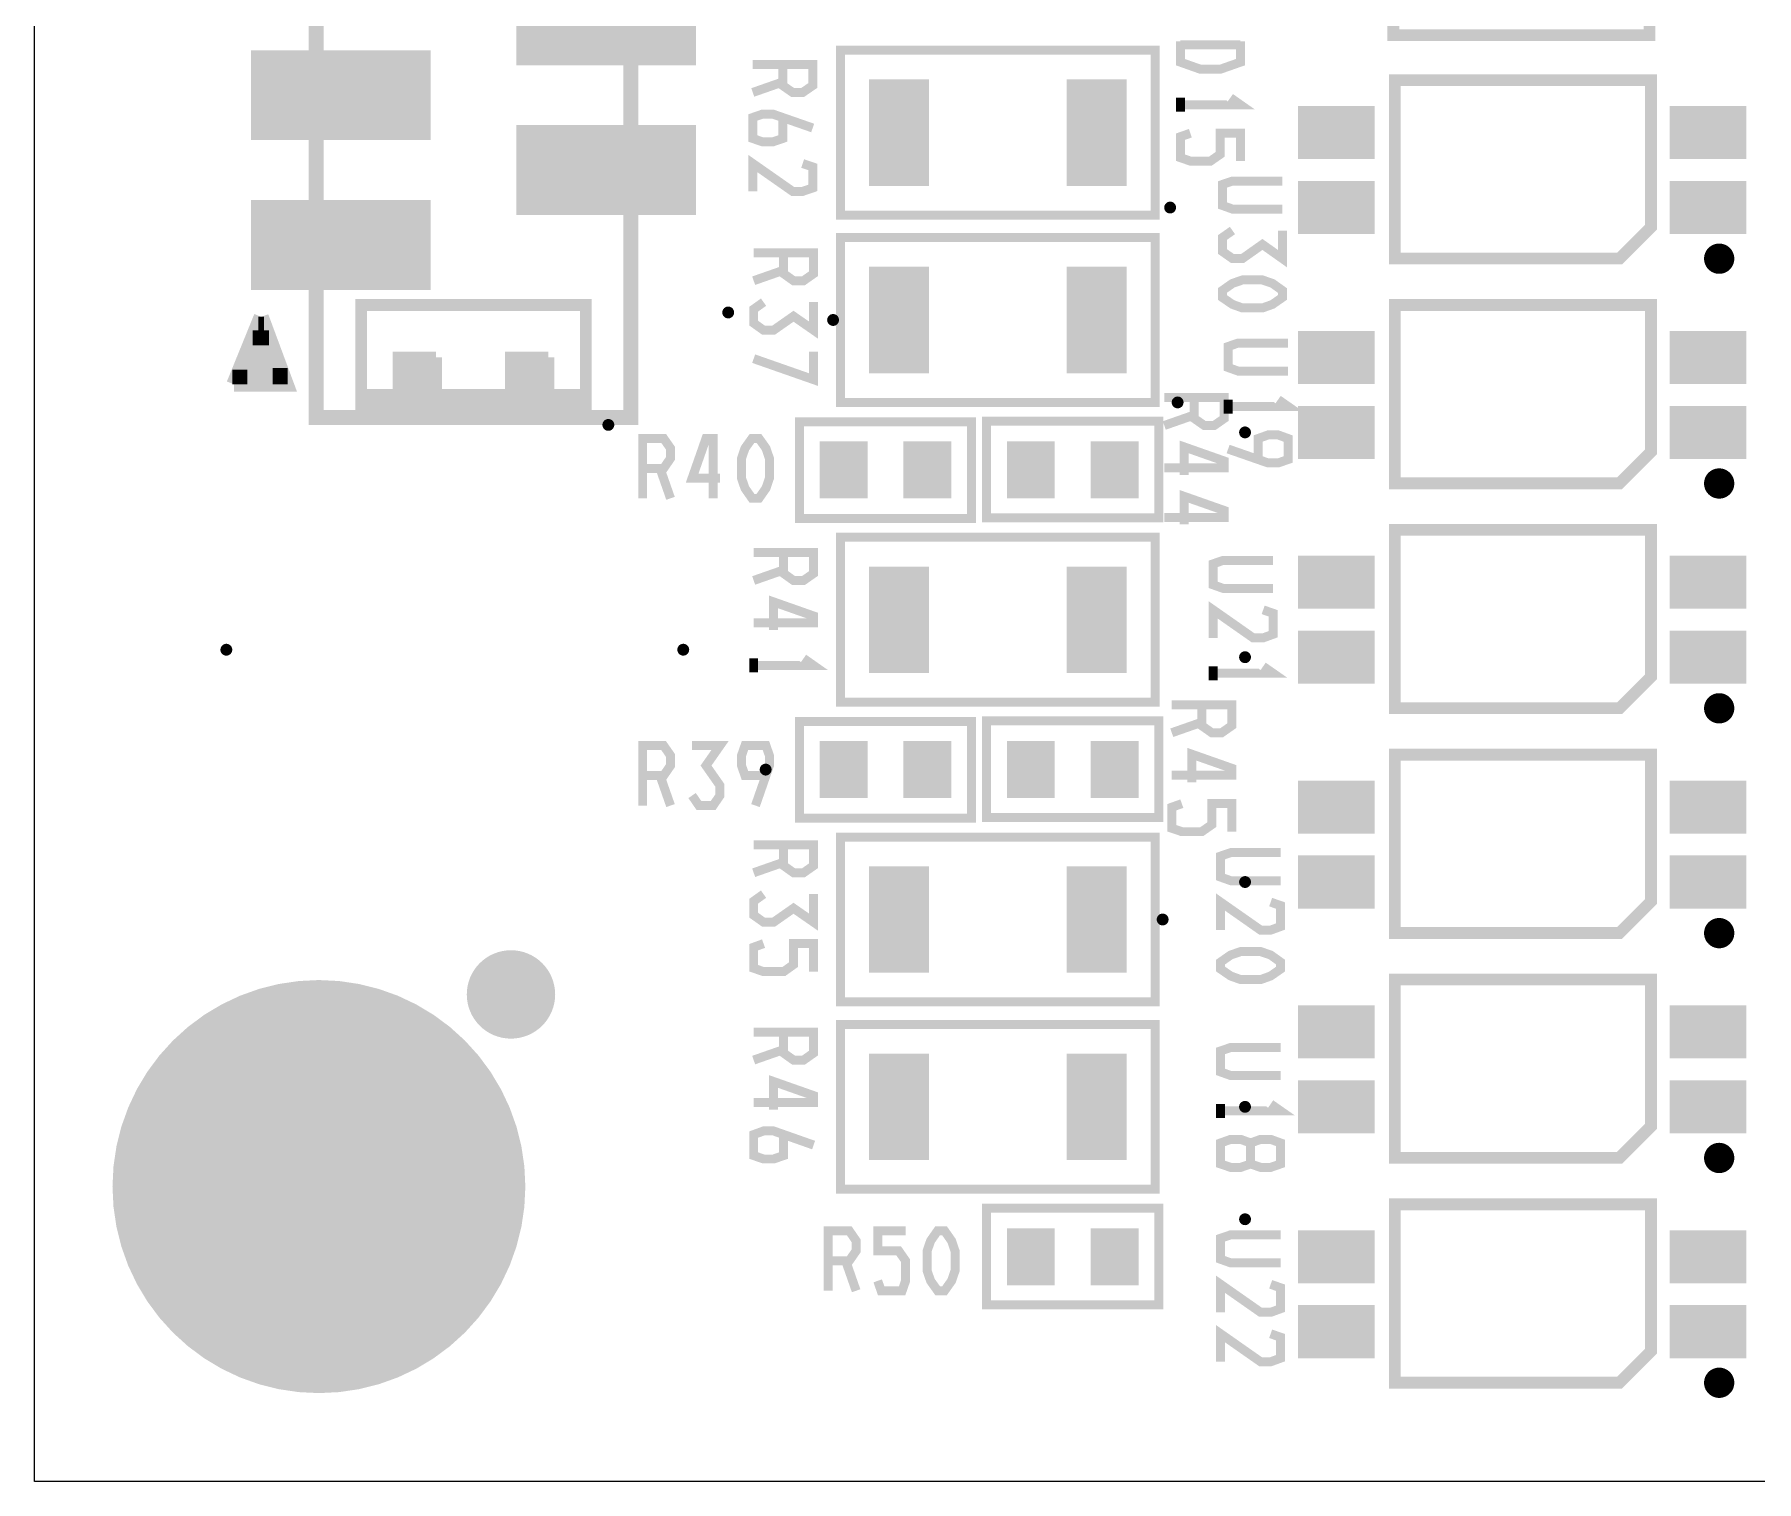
# Model space of a CAD drawing. Extents: x 0 to 115, y 0 to 65.
# Drawn here: x 0.18 to 29.37, y 0 to 24.52 of the extents above; entities that cross this region are included whole.
import ezdxf

# ---------------------------------------------------------------- set-up
doc = ezdxf.new("R2010")
doc.units = 0
doc.header["$MEASUREMENT"] = 0
doc.layers.get('0').update_dxf_attribs({"linetype": 'CONTINUOUS'})
for name, color, linetype in [('22-305-0_DRD', 7, 'CONTINUOUS'), ('22-305-0_SMT', 254, 'CONTINUOUS'), ('22-305-0_SST', 1, 'CONTINUOUS'), ('THRUHOLE_TAP', 12, 'CONTINUOUS')]:
    doc.layers.add(name, color=color, linetype=linetype)

# ---------------------------------------------------------------- blocks, each defined once
blk = doc.blocks.new('RECTANGLE_2')
blk.add_solid([(0.4064, 0.4826), (0.4064, -0.4826), (-0.4064, 0.4826), (-0.4064, -0.4826)])
blk = doc.blocks.new('ROUND_8')
at = {"const_width": 3.50012}
blk.add_lwpolyline([(-1.75006, 0, 1), (1.75006, 0, 1)], format="xyb", close=True, dxfattribs=at)
blk = doc.blocks.new('RECTANGLE_10')
blk.add_solid([(1.524, 0.762), (1.524, -0.762), (-1.524, 0.762), (-1.524, -0.762)])
blk = doc.blocks.new('RECTANGLE_28')
blk.add_solid([(0.508, 0.9017), (0.508, -0.9017), (-0.508, 0.9017), (-0.508, -0.9017)])
blk = doc.blocks.new('RECTANGLE_31')
blk.add_solid([(0.65024, 0.44958), (0.65024, -0.44958), (-0.65024, 0.44958), (-0.65024, -0.44958)])
blk = doc.blocks.new('ROUND_49')
at = {"const_width": 0.7493}
blk.add_lwpolyline([(-0.37465, 0, 1), (0.37465, 0, 1)], format="xyb", close=True, dxfattribs=at)
blk = doc.blocks.new('ROUND_53')
at = {"const_width": 0.10033}
blk.add_lwpolyline([(-0.050164, 0, 1), (0.050164, 0, 1)], format="xyb", close=True, dxfattribs=at)
blk = doc.blocks.new('ROUND_23')
at = {"const_width": 1.75006}
blk.add_lwpolyline([(-0.87503, 0, 1), (0.87503, 0, 1)], format="xyb", close=True, dxfattribs=at)

msp = doc.modelspace()

# ---------------------------------------------------------------- linework, layer by layer
at = {"layer": '22-305-0_DRD'}
for p, q in [((0.17526, 0), (0.17526, 64.99352)), ((3.175, 0), (0.17526, 0)), ((115.16614, 0), (3.175, 0))]:
    msp.add_line(p, q, dxfattribs=at)
at = {"layer": '22-305-0_SST'}
for points, const_width in [([(10.287, 48.006), (10.287, 18.034), (4.953, 18.034), (4.953, 48.006)], 0.254), ([(23.749, 27.5336), (27.559, 27.5336), (27.559, 24.511), (23.2156, 24.511), (23.2156, 27.0002), (23.749, 27.5336)], 0.20066), ([(19.177, 24.257), (19.177, 21.463), (13.843, 21.463), (13.843, 24.257), (19.177, 24.257)], 0.1524), ([(19.60626, 24.4094), (19.60626, 24.0538), (19.94408, 23.93442), (20.2819, 23.93442), (20.62226, 24.0538), (20.62226, 24.4094)], 0.1524), ([(19.60626, 24.34844), (20.62226, 24.34844)], 0.1524), ([(12.86256, 24.01316), (12.86256, 23.65756), (13.0302, 23.54072), (13.20038, 23.54072), (13.37056, 23.65756), (13.37056, 24.01316), (12.35456, 24.01316)], 0.1524), ([(12.86256, 23.71852), (12.35456, 23.54072)], 0.1524), ([(27.051, 20.7264), (23.241, 20.7264), (23.241, 23.749), (27.5844, 23.749), (27.5844, 21.2598), (27.051, 20.7264)], 0.20066), ([(19.60626, 23.2156), (19.60626, 23.45182)], 0.1524), ([(19.60626, 23.33244), (20.62226, 23.33244), (20.45208, 23.45182)], 0.1524), ([(12.86256, 23.11654), (12.86256, 22.76094), (12.69238, 22.70252), (12.5222, 22.70252), (12.35456, 22.76094), (12.35456, 23.11654), (12.5222, 23.17496), (12.69238, 23.17496), (13.37056, 22.93874)], 0.1524), ([(19.7739, 22.84984), (19.60626, 22.79142), (19.60626, 22.43582), (19.7739, 22.3774), (20.11426, 22.3774), (20.2819, 22.49424), (20.2819, 22.84984), (20.62226, 22.84984), (20.62226, 22.3774)], 0.1524), ([(12.35456, 21.86432), (12.35456, 22.33676), (13.0302, 21.86432), (13.20038, 21.86432), (13.37056, 21.92274), (13.37056, 22.27834), (13.20038, 22.33676)], 0.1524), ([(21.33346, 21.5646), (20.48764, 21.5646), (20.31746, 21.62556), (20.31746, 21.98116), (20.48764, 22.03958), (21.33346, 22.03958)], 0.1524), ([(13.843, 18.288), (13.843, 21.082), (19.177, 21.082), (19.177, 18.288), (13.843, 18.288)], 0.1524), ([(20.48764, 21.20138), (20.31746, 21.082), (20.31746, 20.84578), (20.48764, 20.7264), (20.65782, 20.7264), (20.99564, 20.96516), (21.33346, 20.7264), (21.33346, 21.20138)], 0.1524), ([(12.8778, 20.82546), (12.8778, 20.46986), (13.04544, 20.35048), (13.21562, 20.35048), (13.3858, 20.46986), (13.3858, 20.82546), (12.3698, 20.82546)], 0.1524), ([(28.91028, 20.78228), (28.56992, 20.78228)], 0.1524), ([(28.66136, 20.88642), (28.66136, 20.5613)], 0.1524), ([(28.79852, 20.89404), (28.79852, 20.55368)], 0.1524), ([(12.8778, 20.52828), (12.3698, 20.35048)], 0.1524), ([(20.31746, 20.18538), (20.48764, 20.30476), (20.65782, 20.36318), (20.99564, 20.36318), (21.16582, 20.30476), (21.33346, 20.18538), (21.33346, 20.066), (21.16582, 19.94916), (20.99564, 19.8882), (20.65782, 19.8882), (20.48764, 19.94916), (20.31746, 20.066), (20.31746, 20.18538)], 0.1524), ([(28.90266, 20.64512), (28.57754, 20.64512)], 0.1524), ([(4.02082, 19.73834), (4.445, 18.59534), (3.556, 18.59534)], 0.254), ([(4.02082, 19.73834), (3.556, 18.59534)], 0.254), ([(9.525, 18.034), (9.525, 19.939), (5.715, 19.939), (5.715, 18.288)], 0.20066), ([(12.53744, 19.98726), (12.3698, 19.86788), (12.3698, 19.63166), (12.53744, 19.51228), (12.70762, 19.51228), (13.04544, 19.7485), (13.3858, 19.51228), (13.3858, 19.98726)], 0.1524), ([(27.051, 16.9164), (23.241, 16.9164), (23.241, 19.939), (27.5844, 19.939), (27.5844, 17.4498), (27.051, 16.9164)], 0.20066), ([(4.06908, 19.61134), (3.97002, 19.61134)], 0.254), ([(4.1148, 19.48688), (4.1148, 18.59534)], 0.254), ([(4.23672, 19.15414), (3.78206, 19.15414)], 0.254), ([(4.1529, 19.38274), (3.87604, 19.38274)], 0.254), ([(3.8862, 19.4056), (3.8862, 18.59534)], 0.254), ([(21.42998, 18.81886), (20.58416, 18.81886), (20.41398, 18.87982), (20.41398, 19.23542), (20.58416, 19.29384), (21.42998, 19.29384)], 0.1524), ([(4.32308, 18.92554), (3.69062, 18.92554)], 0.254), ([(4.3434, 18.86966), (4.3434, 18.59534)], 0.254), ([(6.985, 19.05), (6.35, 19.05), (6.35, 18.415), (5.715, 18.415), (5.715, 18.034)], 0.20066), ([(6.985, 18.92046), (6.35, 18.92046)], 0.20066), ([(6.42366, 19.05), (6.42366, 18.034)], 0.20066), ([(6.60146, 19.05), (6.60146, 18.034)], 0.20066), ([(6.7818, 19.05), (6.7818, 18.034)], 0.20066), ([(6.96214, 19.05), (6.96214, 18.034)], 0.20066), ([(6.985, 19.05), (6.985, 18.415)], 0.20066), ([(8.89, 19.05), (8.255, 19.05), (8.255, 18.415), (6.985, 18.415)], 0.20066), ([(8.89, 18.92046), (8.255, 18.92046)], 0.20066), ([(8.39978, 19.05), (8.39978, 18.034)], 0.20066), ([(8.58012, 19.05), (8.58012, 18.034)], 0.20066), ([(8.76046, 19.05), (8.76046, 18.034)], 0.20066), ([(8.89, 19.05), (8.89, 18.415)], 0.20066), ([(12.3698, 19.02968), (13.3858, 18.67408), (13.3858, 19.14906)], 0.1524), ([(4.4069, 18.69694), (3.59664, 18.69694)], 0.254), ([(3.6576, 18.84426), (3.6576, 18.59534)], 0.254), ([(6.985, 18.74266), (6.35, 18.74266)], 0.20066), ([(8.89, 18.74266), (8.255, 18.74266)], 0.20066), ([(9.525, 18.38198), (5.715, 18.38198)], 0.20066), ([(5.88264, 18.415), (5.88264, 18.034)], 0.20066), ([(6.06298, 18.415), (6.06298, 18.034)], 0.20066), ([(6.24332, 18.415), (6.24332, 18.034)], 0.20066), ([(6.985, 18.56232), (6.35, 18.56232)], 0.20066), ([(7.14248, 18.415), (7.14248, 18.034)], 0.20066), ([(7.32282, 18.415), (7.32282, 18.034)], 0.20066), ([(7.50062, 18.415), (7.50062, 18.034)], 0.20066), ([(7.68096, 18.415), (7.68096, 18.034)], 0.20066), ([(7.8613, 18.415), (7.8613, 18.034)], 0.20066), ([(8.04164, 18.415), (8.04164, 18.034)], 0.20066), ([(8.21944, 18.415), (8.21944, 18.034)], 0.20066), ([(8.89, 18.56232), (8.255, 18.56232)], 0.20066), ([(9.525, 18.415), (8.89, 18.415)], 0.20066), ([(8.9408, 18.415), (8.9408, 18.034)], 0.20066), ([(9.1186, 18.415), (9.1186, 18.034)], 0.20066), ([(9.29894, 18.415), (9.29894, 18.034)], 0.20066), ([(9.47928, 18.415), (9.47928, 18.034)], 0.20066), ([(9.525, 18.415), (9.525, 18.034)], 0.20066), ([(19.83994, 18.37182), (19.83994, 18.01622), (20.01012, 17.89684), (20.17776, 17.89684), (20.34794, 18.01622), (20.34794, 18.37182), (19.33194, 18.37182)], 0.1524), ([(20.41398, 18.10004), (20.41398, 18.33626)], 0.1524), ([(20.41398, 18.21942), (21.42998, 18.21942), (21.26234, 18.33626)], 0.1524), ([(9.525, 18.20164), (5.715, 18.20164)], 0.20066), ([(9.525, 18.034), (5.715, 18.034)], 0.20066), ([(19.83994, 18.07464), (19.33194, 17.89684)], 0.1524), ([(13.1445, 16.3195), (16.0655, 16.3195), (16.0655, 17.9578), (13.1445, 17.9578), (13.1445, 16.3195)], 0.1524), ([(19.2405, 17.9705), (16.3195, 17.9705), (16.3195, 16.3322), (19.2405, 16.3322), (19.2405, 17.9705)], 0.1524), ([(20.92198, 17.32026), (20.92198, 17.67586), (21.09216, 17.73682), (21.26234, 17.73682), (21.42998, 17.67586), (21.42998, 17.32026), (21.26234, 17.26184), (21.09216, 17.26184), (20.41398, 17.49806)], 0.1524), ([(10.48766, 17.1704), (10.84326, 17.1704), (10.9601, 17.34058), (10.9601, 17.51076), (10.84326, 17.6784), (10.48766, 17.6784), (10.48766, 16.6624)], 0.1524), ([(11.7983, 17.00276), (11.32586, 17.00276), (11.56208, 17.6784), (11.68146, 17.6784), (11.68146, 16.6624)], 0.1524), ([(12.34186, 16.6624), (12.22248, 16.83258), (12.16406, 17.00276), (12.16406, 17.34058), (12.22248, 17.51076), (12.34186, 17.6784), (12.4587, 17.6784), (12.57808, 17.51076), (12.6365, 17.34058), (12.6365, 17.00276), (12.57808, 16.83258), (12.4587, 16.6624), (12.34186, 16.6624)], 0.1524), ([(19.66976, 17.05864), (19.66976, 17.53362), (20.34794, 17.29486), (20.34794, 17.17802), (19.33194, 17.17802)], 0.1524), ([(10.7823, 17.1704), (10.9601, 16.6624)], 0.1524), ([(28.91028, 16.97228), (28.56992, 16.97228)], 0.1524), ([(28.66136, 17.07642), (28.66136, 16.7513)], 0.1524), ([(28.79852, 17.08404), (28.79852, 16.74368)], 0.1524), ([(19.66976, 16.22044), (19.66976, 16.69542), (20.34794, 16.45666), (20.34794, 16.33982), (19.33194, 16.33982)], 0.1524), ([(28.90266, 16.83512), (28.57754, 16.83512)], 0.1524), ([(13.843, 13.208), (13.843, 16.002), (19.177, 16.002), (19.177, 13.208), (13.843, 13.208)], 0.1524), ([(27.051, 13.1064), (23.241, 13.1064), (23.241, 16.129), (27.5844, 16.129), (27.5844, 13.6398), (27.051, 13.1064)], 0.20066), ([(12.8778, 15.74546), (12.8778, 15.38986), (13.04544, 15.27048), (13.21562, 15.27048), (13.3858, 15.38986), (13.3858, 15.74546), (12.3698, 15.74546)], 0.1524), ([(12.8778, 15.44828), (12.3698, 15.27048)], 0.1524), ([(21.17598, 15.13586), (20.33016, 15.13586), (20.15998, 15.19682), (20.15998, 15.55242), (20.33016, 15.61084), (21.17598, 15.61084)], 0.1524), ([(12.70762, 14.43228), (12.70762, 14.90726), (13.3858, 14.6685), (13.3858, 14.55166), (12.3698, 14.55166)], 0.1524), ([(20.15998, 14.29766), (20.15998, 14.77264), (20.83816, 14.29766), (21.00834, 14.29766), (21.17598, 14.35862), (21.17598, 14.71422), (21.00834, 14.77264)], 0.1524), ([(12.3698, 13.71346), (12.3698, 13.94968)], 0.1524), ([(12.3698, 13.8303), (13.3858, 13.8303), (13.21562, 13.94968)], 0.1524), ([(20.15998, 13.57884), (20.15998, 13.81506)], 0.1524), ([(20.15998, 13.69822), (21.17598, 13.69822), (21.00834, 13.81506)], 0.1524), ([(19.96694, 13.16482), (19.96694, 12.80922), (20.13712, 12.68984), (20.30476, 12.68984), (20.47494, 12.80922), (20.47494, 13.16482), (19.45894, 13.16482)], 0.1524), ([(28.91028, 13.16228), (28.56992, 13.16228)], 0.1524), ([(28.66136, 13.26642), (28.66136, 12.9413)], 0.1524), ([(28.79852, 13.27404), (28.79852, 12.93368)], 0.1524), ([(13.1445, 11.2395), (16.0655, 11.2395), (16.0655, 12.8778), (13.1445, 12.8778), (13.1445, 11.2395)], 0.1524), ([(19.2405, 12.8905), (16.3195, 12.8905), (16.3195, 11.2522), (19.2405, 11.2522), (19.2405, 12.8905)], 0.1524), ([(19.96694, 12.86764), (19.45894, 12.68984)], 0.1524), ([(28.90266, 13.02512), (28.57754, 13.02512)], 0.1524), ([(10.48766, 11.9634), (10.84326, 11.9634), (10.9601, 12.13358), (10.9601, 12.30376), (10.84326, 12.4714), (10.48766, 12.4714), (10.48766, 11.4554)], 0.1524), ([(11.32586, 11.62558), (11.4427, 11.4554), (11.68146, 11.4554), (11.7983, 11.62558), (11.7983, 11.79576), (11.56208, 12.13358), (11.7983, 12.4714), (11.32586, 12.4714)], 0.1524), ([(12.57808, 11.9634), (12.22248, 11.9634), (12.16406, 12.13358), (12.16406, 12.30376), (12.22248, 12.4714), (12.57808, 12.4714), (12.6365, 12.30376), (12.6365, 12.13358), (12.40028, 11.4554)], 0.1524), ([(19.79676, 11.85164), (19.79676, 12.32662), (20.47494, 12.08786), (20.47494, 11.97102), (19.45894, 11.97102)], 0.1524), ([(27.051, 9.2964), (23.241, 9.2964), (23.241, 12.319), (27.5844, 12.319), (27.5844, 9.8298), (27.051, 9.2964)], 0.20066), ([(10.7823, 11.9634), (10.9601, 11.4554)], 0.1524), ([(19.62912, 11.48842), (19.45894, 11.42746), (19.45894, 11.07186), (19.62912, 11.01344), (19.96694, 11.01344), (20.13712, 11.13282), (20.13712, 11.48842), (20.47494, 11.48842), (20.47494, 11.01344)], 0.1524), ([(12.8778, 10.79246), (12.8778, 10.43686), (13.04544, 10.31748), (13.21562, 10.31748), (13.3858, 10.43686), (13.3858, 10.79246), (12.3698, 10.79246)], 0.1524), ([(13.843, 8.128), (13.843, 10.922), (19.177, 10.922), (19.177, 8.128), (13.843, 8.128)], 0.1524), ([(12.8778, 10.49528), (12.3698, 10.31748)], 0.1524), ([(21.30298, 10.18286), (20.45716, 10.18286), (20.28698, 10.24382), (20.28698, 10.59942), (20.45716, 10.65784), (21.30298, 10.65784)], 0.1524), ([(12.53744, 9.95426), (12.3698, 9.83488), (12.3698, 9.59866), (12.53744, 9.47928), (12.70762, 9.47928), (13.04544, 9.7155), (13.3858, 9.47928), (13.3858, 9.95426)], 0.1524), ([(20.28698, 9.34466), (20.28698, 9.81964), (20.96516, 9.34466), (21.13534, 9.34466), (21.30298, 9.40562), (21.30298, 9.76122), (21.13534, 9.81964)], 0.1524), ([(28.91028, 9.35228), (28.56992, 9.35228)], 0.1524), ([(28.66136, 9.45642), (28.66136, 9.1313)], 0.1524), ([(28.79852, 9.46404), (28.79852, 9.12368)], 0.1524), ([(12.53744, 9.11606), (12.3698, 9.0551), (12.3698, 8.6995), (12.53744, 8.64108), (12.8778, 8.64108), (13.04544, 8.76046), (13.04544, 9.11606), (13.3858, 9.11606), (13.3858, 8.64108)], 0.1524), ([(20.28698, 8.80364), (20.45716, 8.92302), (20.62734, 8.98144), (20.96516, 8.98144), (21.13534, 8.92302), (21.30298, 8.80364), (21.30298, 8.68426), (21.13534, 8.56742), (20.96516, 8.50646), (20.62734, 8.50646), (20.45716, 8.56742), (20.28698, 8.68426), (20.28698, 8.80364)], 0.1524), ([(28.90266, 9.21512), (28.57754, 9.21512)], 0.1524), ([(27.051, 5.4864), (23.241, 5.4864), (23.241, 8.509), (27.5844, 8.509), (27.5844, 6.0198), (27.051, 5.4864)], 0.20066), ([(12.8778, 7.61746), (12.8778, 7.26186), (13.04544, 7.14248), (13.21562, 7.14248), (13.3858, 7.26186), (13.3858, 7.61746), (12.3698, 7.61746)], 0.1524), ([(13.843, 4.953), (13.843, 7.747), (19.177, 7.747), (19.177, 4.953), (13.843, 4.953)], 0.1524), ([(12.8778, 7.32028), (12.3698, 7.14248)], 0.1524), ([(21.30298, 6.88086), (20.45716, 6.88086), (20.28698, 6.94182), (20.28698, 7.29742), (20.45716, 7.35584), (21.30298, 7.35584)], 0.1524), ([(12.70762, 6.30428), (12.70762, 6.77926), (13.3858, 6.5405), (13.3858, 6.42366), (12.3698, 6.42366)], 0.1524), ([(20.28698, 6.16204), (20.28698, 6.39826)], 0.1524), ([(20.28698, 6.28142), (21.30298, 6.28142), (21.13534, 6.39826)], 0.1524), ([(12.8778, 5.8801), (12.8778, 5.5245), (12.70762, 5.46608), (12.53744, 5.46608), (12.3698, 5.5245), (12.3698, 5.8801), (12.53744, 5.94106), (12.70762, 5.94106), (13.3858, 5.7023)], 0.1524), ([(20.79498, 5.38226), (20.96516, 5.32384), (21.13534, 5.32384), (21.30298, 5.38226), (21.30298, 5.73786), (21.13534, 5.79882), (20.96516, 5.79882), (20.79498, 5.73786), (20.79498, 5.38226), (20.62734, 5.32384), (20.45716, 5.32384), (20.28698, 5.38226), (20.28698, 5.73786), (20.45716, 5.79882), (20.62734, 5.79882), (20.79498, 5.73786)], 0.1524), ([(28.91028, 5.54228), (28.56992, 5.54228)], 0.1524), ([(28.66136, 5.64642), (28.66136, 5.3213)], 0.1524), ([(28.79852, 5.65404), (28.79852, 5.31368)], 0.1524), ([(28.90266, 5.40512), (28.57754, 5.40512)], 0.1524), ([(19.2405, 4.6355), (16.3195, 4.6355), (16.3195, 2.9972), (19.2405, 2.9972), (19.2405, 4.6355)], 0.1524), ([(27.051, 1.6764), (23.241, 1.6764), (23.241, 4.699), (27.5844, 4.699), (27.5844, 2.2098), (27.051, 1.6764)], 0.20066), ([(13.63472, 3.74142), (13.99032, 3.74142), (14.10716, 3.90906), (14.10716, 4.07924), (13.99032, 4.24942), (13.63472, 4.24942), (13.63472, 3.23342)], 0.1524), ([(14.47292, 3.40106), (14.53134, 3.23342), (14.88694, 3.23342), (14.94536, 3.40106), (14.94536, 3.74142), (14.82852, 3.90906), (14.47292, 3.90906), (14.47292, 4.24942), (14.94536, 4.24942)], 0.1524), ([(15.48892, 3.23342), (15.36954, 3.40106), (15.31112, 3.57124), (15.31112, 3.90906), (15.36954, 4.07924), (15.48892, 4.24942), (15.60576, 4.24942), (15.72514, 4.07924), (15.78356, 3.90906), (15.78356, 3.57124), (15.72514, 3.40106), (15.60576, 3.23342), (15.48892, 3.23342)], 0.1524), ([(21.30298, 3.70586), (20.45716, 3.70586), (20.28698, 3.76682), (20.28698, 4.12242), (20.45716, 4.18084), (21.30298, 4.18084)], 0.1524), ([(13.92936, 3.74142), (14.10716, 3.23342)], 0.1524), ([(20.28698, 2.86766), (20.28698, 3.34264), (20.96516, 2.86766), (21.13534, 2.86766), (21.30298, 2.92862), (21.30298, 3.28422), (21.13534, 3.34264)], 0.1524), ([(20.28698, 2.02946), (20.28698, 2.50444), (20.96516, 2.02946), (21.13534, 2.02946), (21.30298, 2.09042), (21.30298, 2.44602), (21.13534, 2.50444)], 0.1524), ([(28.91028, 1.73228), (28.56992, 1.73228)], 0.1524), ([(28.66136, 1.83642), (28.66136, 1.5113)], 0.1524), ([(28.79852, 1.84404), (28.79852, 1.50368)], 0.1524), ([(28.90266, 1.59512), (28.57754, 1.59512)], 0.1524)]:
    msp.add_lwpolyline(points, dxfattribs=dict(at, const_width=const_width))
at = {"layer": '22-305-0_SST', "const_width": 0.1524}
for points in [[(28.7401, 20.9042, 0.4142136), (28.55976, 20.72386)], [(28.55976, 20.72386, 0.4142136), (28.7401, 20.54352)], [(28.92044, 20.72386, 0.4142136), (28.7401, 20.9042)], [(28.7401, 20.54352, 0.4142136), (28.92044, 20.72386)], [(28.7401, 17.0942, 0.4142136), (28.55976, 16.91386)], [(28.55976, 16.91386, 0.4142136), (28.7401, 16.73352)], [(28.92044, 16.91386, 0.4142136), (28.7401, 17.0942)], [(28.7401, 16.73352, 0.4142136), (28.92044, 16.91386)], [(28.7401, 13.2842, 0.4142136), (28.55976, 13.10386)], [(28.55976, 13.10386, 0.4142136), (28.7401, 12.92352)], [(28.92044, 13.10386, 0.4142136), (28.7401, 13.2842)], [(28.7401, 12.92352, 0.4142136), (28.92044, 13.10386)], [(28.7401, 9.4742, 0.4142136), (28.55976, 9.29386)], [(28.55976, 9.29386, 0.4142136), (28.7401, 9.11352)], [(28.92044, 9.29386, 0.4142136), (28.7401, 9.4742)], [(28.7401, 9.11352, 0.4142136), (28.92044, 9.29386)], [(28.7401, 5.6642, 0.4142136), (28.55976, 5.48386)], [(28.55976, 5.48386, 0.4142136), (28.7401, 5.30352)], [(28.92044, 5.48386, 0.4142136), (28.7401, 5.6642)], [(28.7401, 5.30352, 0.4142136), (28.92044, 5.48386)], [(28.7401, 1.8542, 0.4142136), (28.55976, 1.67386)], [(28.92044, 1.67386, 0.4142136), (28.7401, 1.8542)], [(28.55976, 1.67386, 0.4142136), (28.7401, 1.49352)], [(28.7401, 1.49352, 0.4142136), (28.92044, 1.67386)]]:
    msp.add_lwpolyline(points, format="xyb", dxfattribs=at)

# ---------------------------------------------------------------- block references
at = {"layer": '22-305-0_SMT'}
for name, p in [('RECTANGLE_10', (9.87044, 24.765)), ('RECTANGLE_10', (5.36956, 23.495)), ('RECTANGLE_28', (14.8336, 22.86)), ('RECTANGLE_28', (18.1864, 22.86)), ('RECTANGLE_31', (22.2504, 22.86)), ('RECTANGLE_31', (28.5496, 22.86)), ('RECTANGLE_10', (9.87044, 22.225)), ('RECTANGLE_31', (22.2504, 21.59)), ('RECTANGLE_31', (28.5496, 21.59)), ('RECTANGLE_10', (5.36956, 20.955)), ('RECTANGLE_28', (14.8336, 19.685)), ('RECTANGLE_28', (18.1864, 19.685)), ('RECTANGLE_31', (22.2504, 19.05)), ('RECTANGLE_31', (28.5496, 19.05)), ('RECTANGLE_31', (22.2504, 17.78)), ('RECTANGLE_31', (28.5496, 17.78)), ('RECTANGLE_2', (13.8938, 17.145)), ('RECTANGLE_2', (15.3162, 17.145)), ('RECTANGLE_2', (17.0688, 17.145)), ('RECTANGLE_2', (18.4912, 17.145)), ('RECTANGLE_28', (14.8336, 14.605)), ('RECTANGLE_28', (18.1864, 14.605)), ('RECTANGLE_31', (22.2504, 15.24)), ('RECTANGLE_31', (28.5496, 15.24)), ('RECTANGLE_31', (22.2504, 13.97)), ('RECTANGLE_31', (28.5496, 13.97)), ('RECTANGLE_2', (13.8938, 12.065)), ('RECTANGLE_2', (15.3162, 12.065)), ('RECTANGLE_2', (17.0688, 12.065)), ('RECTANGLE_2', (18.4912, 12.065)), ('RECTANGLE_31', (22.2504, 11.43)), ('RECTANGLE_31', (28.5496, 11.43)), ('RECTANGLE_31', (22.2504, 10.16)), ('RECTANGLE_31', (28.5496, 10.16)), ('RECTANGLE_28', (14.8336, 9.525)), ('RECTANGLE_28', (18.1864, 9.525)), ('ROUND_49', (8.255, 8.255)), ('ROUND_8', (4.99872, 4.99872)), ('RECTANGLE_31', (22.2504, 7.62)), ('RECTANGLE_31', (28.5496, 7.62)), ('RECTANGLE_28', (14.8336, 6.35)), ('RECTANGLE_28', (18.1864, 6.35)), ('RECTANGLE_31', (22.2504, 6.35)), ('RECTANGLE_31', (28.5496, 6.35)), ('RECTANGLE_2', (17.0688, 3.81)), ('RECTANGLE_2', (18.4912, 3.81)), ('RECTANGLE_31', (22.2504, 3.81)), ('RECTANGLE_31', (28.5496, 3.81)), ('RECTANGLE_31', (22.2504, 2.54)), ('RECTANGLE_31', (28.5496, 2.54))]:
    msp.add_blockref(name, p, dxfattribs=at)
at = {"layer": 'THRUHOLE_TAP'}
for name, p in [('ROUND_53', (19.431, 21.59)), ('ROUND_53', (11.938, 19.812)), ('ROUND_53', (13.716, 19.685)), ('ROUND_53', (19.558, 18.288)), ('ROUND_53', (9.906, 17.907)), ('ROUND_53', (20.701, 17.78)), ('ROUND_53', (3.429, 14.097)), ('ROUND_53', (11.176, 14.097)), ('ROUND_53', (20.701, 13.97)), ('ROUND_53', (12.573, 12.065)), ('ROUND_53', (20.701, 10.16)), ('ROUND_53', (19.304, 9.525)), ('ROUND_23', (4.99872, 4.99872)), ('ROUND_53', (20.701, 6.35)), ('ROUND_53', (20.701, 4.445))]:
    msp.add_blockref(name, p, dxfattribs=at)

doc.saveas('drawing.dxf')
